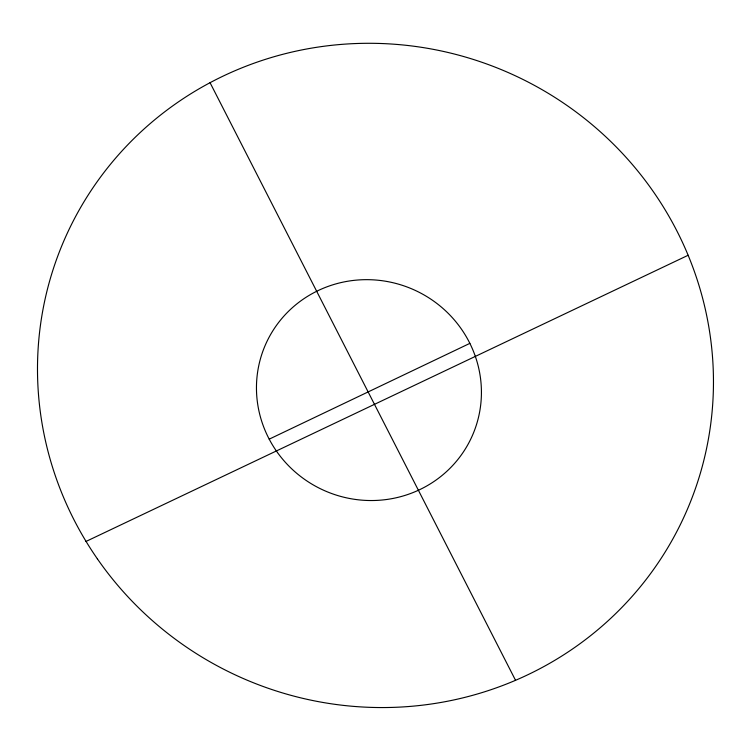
<?xml version="1.0" encoding="UTF-8"?>
<svg xmlns="http://www.w3.org/2000/svg" width="751" height="751" viewBox="0 0 751 751"><rect width="100%" height="100%" fill="white"/><g stroke="black" fill="none" stroke-linecap="round" stroke-linejoin="round"><path stroke-width="1.13" d="M269.205 439.157L469.873 343.357M85.821 541.537L688.141 255.265M210.055 82.694L515.543 680.312M277.485 452.553A112.988 109.928 24 0 0 471.384 437.758A112.988 109.928 24 0 0 357.964 279.992A112.988 109.928 24 0 0 277.485 452.553M97.358 558.819A339.424 330.675 24 0 0 680.866 523.541A339.424 330.675 24 0 0 348.211 43.915A339.424 330.675 24 0 0 97.358 558.819"/></g></svg>
